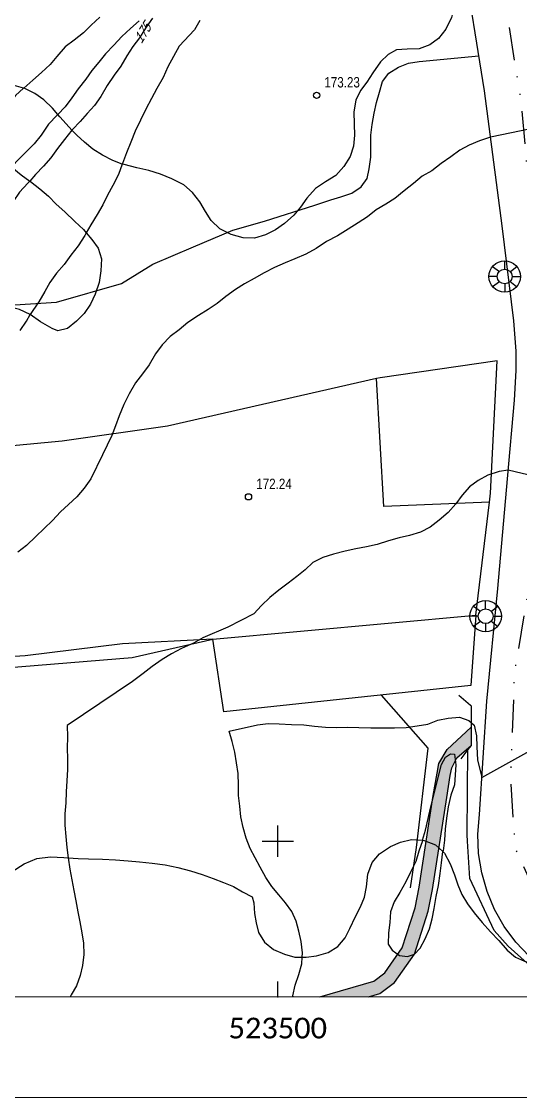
# Model space of a CAD drawing. Header units: metres. Extents: x 523239 to 523998, y 4669208 to 4669802.
# Drawn here: x 523475.3 to 523523.3, y 4669275.3 to 4669378.9 of the extents above; entities that cross this region are included whole.
import ezdxf
from ezdxf.enums import TextEntityAlignment as Align

# ---------------------------------------------------------------- set-up
doc = ezdxf.new("R2010")
doc.units = ezdxf.units.M
doc.header["$MEASUREMENT"] = 0
doc.header["$PDSIZE"] = -1
doc.linetypes.add('MORSE_D', pattern=[31.75, 12.7, -6.35, 0, -6.35, 0, -6.35])
for name, color, linetype in [('031006 Cota terreno', 9, 'Continuous'), ('032011 Curva cada 1 m', 40, 'Continuous'), ('032015 Curva cada 5 m', 34, 'Continuous'), ('032022 Curva cada 1 m de baja fiabilidad', 40, 'Continuous'), ('032023 Curva cada 5 m de baja fiabilidad', 34, 'Continuous'), ('033006 Texto cota terreno', 9, 'Continuous'), ('033015 Texto curva maestra', 42, 'Continuous'), ('042014 Rio baja fiabilidad', 142, 'Continuous'), ('052016 Cobertizo', 7, 'Continuous'), ('072001 Borde aglomerado u hormigon', 7, 'Continuous'), ('072010 Obra fabrica', 1, 'Continuous'), ('082001 Valla Alambrada', 7, 'ALAMBRADA'), ('082004 Linde', 3, 'Continuous'), ('082009 Linde Antigua', 104, 'Continuous'), ('102002 Zona arbolada', 3, 'MASA'), ('141001 Farola baculo', 7, 'Continuous'), ('202001 Eje Calle', 254, 'MORSE_D'), ('990001 Sombreados', 7, 'Continuous'), ('992007 Cuadricula', 7, 'Continuous'), ('993007 Textos cuadricula', 7, 'Continuous')]:
    doc.layers.add(name, color=color, linetype=linetype)
doc.layers.add('992006 Lineas cajetin', color=7, linetype='Continuous', lineweight=0)
doc.styles.add('Legend', font='calibri.ttf')
doc.styles.get("Standard").update_dxf_attribs({"font": 'arial.ttf'})
doc.linetypes.add('ALAMBRADA', pattern='A,3,[131,GEOGRAMA.SHX,S=0.5,R=0,X=0,Y=0],3', length=6)
doc.linetypes.add('MASA', pattern='A,0.0001,[130,GEOGRAMA.SHX,S=0.5,R=180,X=0,Y=0],-2.9', length=2.9001)

# ---------------------------------------------------------------- blocks, each defined once
blk = doc.blocks.new('COTAP')
at = {"color": 0}
blk.add_circle((0, 0), 0.3, dxfattribs=at)
blk = doc.blocks.new('FAROLAG')
at = {"color": 0}
for p, q in [((0, 0.71), (0, 1.51)), ((-0.71, 0), (-1.51, 0)), ((-1.17, 0.96), (-0.51, 0.49)), ((1.17, 0.95), (0.55, 0.45)), ((0.71, 0), (1.51, 0)), ((-1.17, -0.95), (-0.51, -0.48)), ((0, -0.71), (0, -1.51)), ((1.13, -1), (0.51, -0.49))]:
    blk.add_line(p, q, dxfattribs=at)
for radius in [1.51, 0.71]:
    blk.add_circle((0, 0), radius, dxfattribs=at)

msp = doc.modelspace()

# ---------------------------------------------------------------- hatches: boundary and pattern name
at = {"layer": '990001 Sombreados'}
msp.add_hatch(color=4, dxfattribs=at).paths.add_polyline_path([(523504.06, 4669285), (523509.23, 4669286.51), (523510.29, 4669287.31), (523511.96, 4669289.71), (523513.22, 4669293.57), (523513.61, 4669295.55), (523514.96, 4669304.39), (523515.32, 4669306.55), (523515.49, 4669307.46), (523516.3, 4669308.83), (523518.61, 4669310.98), (523518.61, 4669310.71), (523518.61, 4669309.19), (523517.22, 4669308.02), (523516.74, 4669307.04), (523516.6, 4669306.32), (523516.25, 4669304.19), (523514.89, 4669295.33), (523514.48, 4669293.24), (523513.14, 4669289.12), (523511.24, 4669286.39), (523509.82, 4669285.32), (523508.72, 4669285)], flags=0)

# ---------------------------------------------------------------- linework, layer by layer
at = {"layer": '032011 Curva cada 1 m'}
for points, elevation in [([(523475.55, 4669372.48), (523474.77, 4669371.79), (523474.11, 4669370.96), (523473.34, 4669370.18), (523472.6, 4669369.37), (523471.85, 4669368.59), (523470.92, 4669367.85), (523470.79, 4669367.75)], 177), ([(523478.84, 4669369.96), (523478.78, 4669369.9), (523477.94, 4669369.03), (523477.22, 4669367.96), (523476.55, 4669367.14), (523475.75, 4669366.32), (523474.9, 4669365.45), (523474.37, 4669364.88)], 176), ([(523525.27, 4669368.76), (523520.47, 4669367.76), (523519.42, 4669367.42), (523518.41, 4669366.99), (523517.52, 4669366.52), (523516.65, 4669365.86), (523515.72, 4669365.23), (523514.82, 4669364.54), (523513.9, 4669364.01), (523513.07, 4669363.31), (523512.17, 4669362.59), (523511.25, 4669361.86), (523510.4, 4669361.32), (523509.48, 4669360.78), (523508.64, 4669360.11), (523507.73, 4669359.51), (523506.76, 4669358.9), (523505.76, 4669358.27), (523504.7, 4669357.71), (523503.69, 4669357.04), (523502.69, 4669356.49), (523501.64, 4669356.05), (523500.71, 4669355.67), (523499.67, 4669355.21), (523498.68, 4669354.7), (523497.74, 4669354.16), (523496.79, 4669353.64), (523495.92, 4669353.1), (523495.01, 4669352.44), (523494.17, 4669351.75), (523493.3, 4669351.18), (523492.37, 4669350.59), (523491.35, 4669349.94), (523490.5, 4669349.22), (523489.65, 4669348.59), (523488.88, 4669347.76), (523488.25, 4669346.92), (523487.61, 4669345.85), (523486.97, 4669344.97), (523486.32, 4669344.11), (523485.69, 4669343.06), (523485.18, 4669342.04), (523484.75, 4669340.93), (523484.39, 4669339.98), (523484.04, 4669339.04), (523483.14, 4669337.19), (523482.01, 4669334.89), (523481.37, 4669333.97), (523480.65, 4669333.14), (523479.88, 4669332.42), (523479.11, 4669331.71), (523478.34, 4669330.88), (523477.53, 4669330.1), (523476.71, 4669329.32), (523475.83, 4669328.46), (523474.99, 4669327.82)], 173), ([(523485.03, 4669365.18), (523484.66, 4669364.17), (523484.12, 4669363.1), (523483.62, 4669362.18), (523483.17, 4669361.26), (523482.63, 4669360.33), (523482.01, 4669359.33), (523481.57, 4669358.56)], 174), ([(523475.22, 4669349.17), (523475.83, 4669350.06), (523476.19, 4669350.69)], 174), ([(523527.97, 4669334.34), (523522.18, 4669335.72), (523521.29, 4669335.57), (523520.21, 4669335.24), (523519.27, 4669334.7), (523518.44, 4669334.12), (523517.73, 4669333.29), (523517.12, 4669332.48), (523516.38, 4669331.65), (523515.52, 4669330.9), (523514.65, 4669330.23), (523513.73, 4669329.74), (523512.68, 4669329.41), (523511.67, 4669329.19), (523510.65, 4669328.9), (523509.57, 4669328.54), (523508.52, 4669328.32), (523507.52, 4669328.15), (523506.49, 4669327.9), (523505.37, 4669327.61), (523504.33, 4669327.31), (523503.38, 4669326.82), (523502.62, 4669326.1), (523501.82, 4669325.47), (523501, 4669324.82), (523500.1, 4669324.15), (523499.23, 4669323.45), (523498.43, 4669322.67), (523497.69, 4669321.89), (523495.19, 4669320.58), (523492.79, 4669319.56), (523491.89, 4669319.07), (523490.74, 4669318.55), (523489.78, 4669318.04), (523488.88, 4669317.49), (523487.93, 4669316.8), (523487.04, 4669316.14), (523486.03, 4669315.35), (523479.75, 4669311.13), (523479.78, 4669310.04), (523479.75, 4669308.96), (523479.76, 4669307.91), (523479.76, 4669306.9), (523479.7, 4669305.81), (523479.64, 4669304.74), (523479.6, 4669303.7), (523479.52, 4669302.61), (523479.52, 4669301.52), (523479.61, 4669300.45), (523479.71, 4669299.38), (523479.83, 4669298.38)], 172), ([(523502.34, 4669288.82), (523502.37, 4669289.25), (523502.25, 4669290.32), (523502.04, 4669291.33), (523501.77, 4669292.29), (523501.35, 4669293.23), (523500.75, 4669294.06), (523500.09, 4669294.84), (523499.44, 4669295.63), (523498.85, 4669296.51), (523498.3, 4669297.48), (523497.82, 4669298.38), (523497.34, 4669299.3), (523496.95, 4669300.28), (523496.67, 4669301.3), (523496.46, 4669302.34), (523496.34, 4669303.35), (523496.23, 4669304.38), (523496.22, 4669305.4), (523496.19, 4669306.51), (523496.04, 4669307.55), (523495.86, 4669308.57), (523495.6, 4669309.58), (523495.33, 4669310.59), (523498.04, 4669311.2), (523499.09, 4669311.33), (523500.14, 4669311.29), (523501.32, 4669311.24), (523502.5, 4669311.18), (523503.52, 4669311.07), (523504.6, 4669310.98), (523505.67, 4669310.95), (523506.75, 4669310.98), (523507.79, 4669310.94), (523508.95, 4669310.91), (523510.08, 4669310.92), (523511.23, 4669310.92), (523512.34, 4669310.93), (523513.42, 4669311.1), (523514.44, 4669311.27), (523515.41, 4669311.63), (523516.39, 4669311.84), (523517.49, 4669311.92), (523518.38, 4669311.61), (523518.88, 4669311.15), (523519.13, 4669310.15), (523519.14, 4669309.08), (523519.23, 4669307.84), (523519.64, 4669306.11), (523525.4, 4669309.34)], 171)]:
    msp.add_lwpolyline(points, dxfattribs=dict(at, elevation=elevation))
at = {"layer": '032015 Curva cada 5 m'}
for points, elevation in [([(523480.2, 4669368.43), (523479.48, 4669367.55), (523478.82, 4669366.69), (523478.16, 4669365.78), (523477.47, 4669364.97), (523476.7, 4669364.16), (523476.14, 4669363.53)], 175), ([(523513.94, 4669300.08), (523514.22, 4669301.06), (523514.48, 4669302.18), (523514.68, 4669303.18), (523515.75, 4669307.39), (523516.13, 4669308.09), (523516.63, 4669308.41), (523516.99, 4669308.37), (523517.14, 4669307.35), (523516.99, 4669305.41), (523516.64, 4669304.42), (523516.39, 4669303.3), (523516.22, 4669302.22), (523516.1, 4669301.14), (523516.03, 4669300.09), (523515.9, 4669299.05), (523515.89, 4669298.99)], 170)]:
    msp.add_lwpolyline(points, dxfattribs=dict(at, elevation=elevation))
at = {"layer": '032022 Curva cada 1 m de baja fiabilidad'}
for points, elevation in [([(523482.87, 4669379.32), (523482.03, 4669378.54), (523481.31, 4669377.82), (523480.42, 4669377.12), (523479.54, 4669376.47), (523478.75, 4669375.54), (523478.1, 4669374.75), (523477.28, 4669374), (523476.44, 4669373.25), (523475.57, 4669372.5), (523475.55, 4669372.48)], 177), ([(523486.65, 4669378.98), (523485.84, 4669378.23), (523484.98, 4669377.45), (523484.23, 4669376.63), (523483.44, 4669375.79), (523482.77, 4669374.99), (523482.11, 4669374.17), (523481.52, 4669373.35), (523480.78, 4669372.43), (523480.17, 4669371.54), (523479.53, 4669370.69), (523478.84, 4669369.96)], 176), ([(523492.49, 4669379), (523491.99, 4669378.1), (523490.5, 4669376.54), (523489.43, 4669374.53), (523488.96, 4669373.51), (523488.36, 4669372.44), (523487.85, 4669371.5), (523487.29, 4669370.47), (523486.78, 4669369.39), (523486.28, 4669368.35), (523485.87, 4669367.28), (523485.45, 4669366.25), (523485.06, 4669365.24), (523485.03, 4669365.18)], 174), ([(523481.57, 4669358.56), (523481.42, 4669358.29), (523480.81, 4669357.32), (523480.09, 4669356.42), (523479.45, 4669355.51), (523478.72, 4669354.67), (523478.08, 4669353.78), (523477.59, 4669352.9), (523477.01, 4669351.93), (523476.44, 4669351.09), (523476.19, 4669350.69)], 174), ([(523479.83, 4669298.38), (523479.99, 4669297.31), (523480.17, 4669296.26), (523480.37, 4669295.25), (523480.56, 4669294.25), (523480.75, 4669293.2), (523480.97, 4669292.22), (523481.16, 4669291.17), (523481.3, 4669290.16), (523481.33, 4669289.09), (523481.21, 4669288.04), (523481, 4669287.06), (523480.64, 4669286.08), (523480.13, 4669285.19), (523480.01, 4669285)], 172), ([(523501.47, 4669285), (523501.46, 4669285.1), (523501.68, 4669286.12), (523502.04, 4669287.15), (523502.3, 4669288.19), (523502.34, 4669288.82)], 171)]:
    msp.add_lwpolyline(points, dxfattribs=dict(at, elevation=elevation))
at = {"layer": '032023 Curva cada 5 m de baja fiabilidad'}
for points, elevation in [([(523487.95, 4669379.21), (523487.33, 4669378.36), (523486.69, 4669377.34), (523486.05, 4669376.48), (523485.47, 4669375.6), (523484.91, 4669374.61), (523484.25, 4669373.74), (523483.58, 4669372.75), (523482.97, 4669371.69), (523482.36, 4669370.83), (523481.67, 4669370.04), (523480.98, 4669369.27), (523480.26, 4669368.5), (523480.2, 4669368.43)], 175), ([(523476.14, 4669363.53), (523475.96, 4669363.33), (523475.16, 4669362.47), (523474.54, 4669361.56), (523473.82, 4669360.65), (523473.14, 4669359.84), (523471.57, 4669357.55), (523470.16, 4669355.75), (523469.46, 4669354.89), (523468.6, 4669354.06), (523467.75, 4669353.43), (523466.96, 4669352.74), (523466.15, 4669351.86), (523465.46, 4669351.1), (523465.1, 4669350.5)], 175), ([(523513.94, 4669300.08), (523513.93, 4669300.04), (523513.57, 4669299.04), (523513.28, 4669298.03), (523512.79, 4669297.06), (523512.31, 4669296.09), (523511.75, 4669295.05), (523511.2, 4669294.17), (523510.84, 4669293.19), (523510.78, 4669292.15), (523510.66, 4669291.16), (523510.63, 4669290.09), (523510.99, 4669289.51), (523511.72, 4669289), (523512.47, 4669288.88), (523513.14, 4669289.12), (523513.69, 4669289.68), (523514.19, 4669290.58), (523514.59, 4669291.54), (523514.84, 4669292.53), (523515.04, 4669293.51), (523515.25, 4669294.66), (523515.45, 4669295.74), (523515.62, 4669296.87), (523515.75, 4669297.91), (523515.89, 4669298.99)], 170)]:
    msp.add_lwpolyline(points, dxfattribs=dict(at, elevation=elevation))
at = {"layer": '042014 Rio baja fiabilidad', "flags": 128}
for points in [[(523504.06, 4669285), (523509.23, 4669286.51), (523510.29, 4669287.31), (523511.96, 4669289.71), (523513.22, 4669293.57), (523513.61, 4669295.55), (523514.96, 4669304.39), (523515.32, 4669306.55), (523515.49, 4669307.46), (523516.3, 4669308.83), (523518.61, 4669310.98)], [(523508.72, 4669285), (523509.82, 4669285.32), (523511.24, 4669286.39), (523513.14, 4669289.12), (523514.48, 4669293.24), (523514.89, 4669295.33), (523516.25, 4669304.19), (523516.6, 4669306.32), (523516.74, 4669307.04), (523517.22, 4669308.02), (523518.61, 4669309.19)]]:
    msp.add_lwpolyline(points, dxfattribs=at)
at = {"layer": '052016 Cobertizo', "flags": 128}
msp.add_lwpolyline([(523493.74, 4669319.43), (523519.05, 4669321.76), (523518.56, 4669314.97), (523494.8, 4669312.44), (523493.74, 4669319.43)], dxfattribs=at)
at = {"layer": '072001 Borde aglomerado u hormigon', "flags": 128}
msp.add_lwpolyline([(523530.57, 4669285), (523528.93, 4669285.9), (523527.24, 4669286.71), (523525.65, 4669287.72), (523524.2, 4669288.91), (523522.91, 4669290.27), (523521.79, 4669291.77), (523520.86, 4669293.4), (523520.13, 4669295.14), (523519.62, 4669296.94), (523519.32, 4669298.8), (523519.26, 4669300.68), (523519.42, 4669302.55), (523520.1, 4669313.46), (523521.16, 4669324.32), (523522.1, 4669334.88), (523522.78, 4669342.45), (523522.94, 4669345.29), (523522.93, 4669347.16), (523522.71, 4669350.09), (523521.58, 4669359.23), (523519.89, 4669372.23), (523517.81, 4669385.23)], dxfattribs=at)
at = {"layer": '072010 Obra fabrica', "flags": 128}
msp.add_lwpolyline([(523517.42, 4669314.06), (523518.53, 4669313.09), (523518.6, 4669313.02), (523518.61, 4669310.72), (523518.61, 4669310.71), (523518.61, 4669309.19), (523518.3, 4669308.81), (523517.6, 4669307.93)], dxfattribs=at)
at = {"layer": '082001 Valla Alambrada', "flags": 128}
for points in [[(523520.37, 4669332.64), (523520.47, 4669333.5), (523521.12, 4669346.25), (523509.85, 4669344.6), (523509.49, 4669344.52)], [(523509.49, 4669344.52), (523489.38, 4669339.93), (523479.27, 4669338.51), (523469.69, 4669337.6), (523459.81, 4669336.92), (523450.76, 4669318.04)], [(523520.37, 4669332.64), (523510.2, 4669332.21), (523509.49, 4669344.52)], [(523519.05, 4669321.76), (523520.37, 4669332.64)], [(523397.14, 4669285), (523388.99, 4669288.01), (523390.47, 4669293.93), (523393.51, 4669305.96), (523394.75, 4669310.93), (523410.95, 4669323.59), (523424.04, 4669322.13), (523445.17, 4669313.97), (523450.71, 4669315.92), (523469.05, 4669316.31), (523485.98, 4669317.69), (523493.74, 4669319.43), (523485.06, 4669318.99), (523475.71, 4669317.82), (523464.67, 4669317.17), (523450.76, 4669318.04)], [(523509.95, 4669314.05), (523514.45, 4669308.96), (523513.32, 4669299.37), (523512.75, 4669295.51)]]:
    msp.add_lwpolyline(points, dxfattribs=at)
at = {"layer": '082004 Linde', "flags": 128}
msp.add_lwpolyline([(523471.16, 4669351.41), (523478.72, 4669351.89), (523484.95, 4669353.67), (523487.98, 4669355.54), (523491.88, 4669357.22), (523495.67, 4669358.81), (523498.71, 4669359.68), (523503.56, 4669361.23), (523505.1, 4669361.74), (523506.08, 4669362.02), (523507.11, 4669362.38), (523508.03, 4669362.98), (523508.59, 4669363.79), (523508.8, 4669364.72), (523508.96, 4669365.83), (523508.94, 4669366.9), (523508.95, 4669367.97), (523509.09, 4669368.98), (523509.28, 4669370.07), (523509.5, 4669371.1), (523509.8, 4669372.09), (523510.09, 4669373.11), (523510.7, 4669373.94), (523511.6, 4669374.52), (523512.57, 4669374.88), (523513.6, 4669375.05), (523519.35, 4669375.61)], dxfattribs=at)
at = {"layer": '082009 Linde Antigua', "flags": 128}
msp.add_lwpolyline([(523528.45, 4669285), (523528.11, 4669285.21), (523524.01, 4669288.25), (523522.17, 4669289.89), (523520.82, 4669291.41), (523518.47, 4669296.41), (523518.26, 4669300), (523518.23, 4669300.61), (523518.3, 4669308.81)], dxfattribs=at)
at = {"layer": '102002 Zona arbolada', "flags": 128}
for points in [[(523447.57, 4669379.7), (523446.4, 4669380.05), (523446.13, 4669380.21), (523445.55, 4669380.59), (523444.9, 4669381.4), (523444.71, 4669382.17), (523444.92, 4669383.11), (523445.39, 4669383.65), (523446, 4669383.81), (523447.05, 4669383.83), (523448.07, 4669384.22), (523449, 4669384.92), (523449.46, 4669385.22), (523449.93, 4669385.53), (523450.92, 4669386), (523452.05, 4669386.2), (523453.24, 4669386.24), (523454.28, 4669386.26), (523455.06, 4669386.22), (523455.31, 4669386.21), (523456.31, 4669386.22), (523457.25, 4669386.56), (523458.1, 4669387.1), (523459.02, 4669387.64), (523459.91, 4669388.24), (523460.83, 4669388.94), (523461.61, 4669389.62), (523462.48, 4669390.24), (523463.44, 4669390.66), (523464.5, 4669391.07), (523465.58, 4669391.46), (523466.52, 4669391.92), (523467.4, 4669392.39), (523468.4, 4669393), (523468.57, 4669393.15), (523469.35, 4669393.81), (523470.14, 4669394.6), (523470.91, 4669395.37), (523471.68, 4669396.16), (523472.6, 4669396.91), (523473.52, 4669397.38), (523474.18, 4669397.32), (523475.15, 4669396.98), (523476.06, 4669396.36), (523476.8, 4669395.88), (523476.94, 4669395.8), (523477.83, 4669395.14), (523478.71, 4669394.32), (523479.37, 4669393.45), (523479.78, 4669392.42), (523480.01, 4669391.42), (523480.14, 4669390.41), (523480.31, 4669389.38), (523480.77, 4669388.7), (523481.64, 4669388.11), (523482.71, 4669387.78), (523483.78, 4669387.51), (523484.29, 4669387.41), (523484.94, 4669387.29), (523486.01, 4669387.37), (523486.78, 4669387.81), (523487.34, 4669388.54), (523488.13, 4669389.4), (523488.99, 4669390.12), (523489.81, 4669390.86), (523490.58, 4669391.67), (523491.07, 4669392.55), (523491.3, 4669393.57), (523491.19, 4669394.68), (523490.96, 4669395.68), (523490.86, 4669396.05), (523490.68, 4669396.81), (523490.53, 4669397.86), (523490.4, 4669398.99), (523490.25, 4669400.08), (523490.08, 4669401.3), (523490.06, 4669402.45), (523490.18, 4669403.52), (523490.36, 4669404.6), (523490.71, 4669405.57), (523491.27, 4669406.56), (523491.93, 4669407.53), (523492.68, 4669408.38), (523493.68, 4669408.88), (523494.86, 4669409.08), (523495.57, 4669409), (523496.01, 4669408.96), (523497.14, 4669408.57), (523498.16, 4669407.98), (523499.12, 4669407.45), (523499.88, 4669406.63), (523500.58, 4669405.84), (523501.42, 4669405.41), (523502.29, 4669405.33), (523502.36, 4669405.33), (523503.52, 4669405.48), (523504.48, 4669405.67), (523504.52, 4669405.68), (523505.54, 4669405.9), (523506.57, 4669405.81), (523507.47, 4669405.39), (523507.81, 4669405.2), (523508.44, 4669404.86), (523509.21, 4669404.23), (523509.35, 4669404.12), (523510.04, 4669403.2), (523510.13, 4669402.38), (523509.78, 4669401.46), (523509.09, 4669400.6), (523508.35, 4669399.72), (523507.72, 4669398.78), (523507.16, 4669397.86), (523506.6, 4669396.95), (523505.97, 4669396.14), (523505.83, 4669395.97), (523505.25, 4669395.26), (523504.53, 4669394.49), (523503.8, 4669393.74), (523503.03, 4669392.83), (523502.28, 4669391.99), (523501.58, 4669391.14), (523501.62, 4669390.46), (523501.69, 4669390.33), (523502.08, 4669389.74), (523502.94, 4669389.02), (523503.73, 4669388.89), (523504.86, 4669388.9), (523505.88, 4669388.92), (523506.91, 4669389.02), (523508.14, 4669389.23), (523509.25, 4669389.43), (523510.37, 4669389.57), (523511.43, 4669389.49), (523512.44, 4669389.21), (523513.29, 4669388.68), (523514.19, 4669388.05), (523515.01, 4669387.47), (523515.74, 4669386.73), (523516.51, 4669385.77), (523517.08, 4669384.64), (523517.31, 4669383.56), (523517.35, 4669382.41), (523517.19, 4669381.29), (523516.98, 4669380.31), (523516.7, 4669379.29), (523516.17, 4669378.15), (523515.46, 4669377.26), (523514.64, 4669376.64), (523513.61, 4669376.27), (523512.46, 4669376.25), (523511.41, 4669376.16), (523510.61, 4669375.72), (523509.87, 4669375.01), (523509.14, 4669373.95), (523508.58, 4669373.06), (523507.97, 4669372.27), (523507.51, 4669371.33), (523507.32, 4669370.21), (523507.34, 4669369.03), (523507.38, 4669367.95), (523507.27, 4669366.9), (523506.97, 4669365.91), (523506.34, 4669364.94), (523505.59, 4669364.08), (523504.6, 4669363.46), (523503.62, 4669362.81), (523502.8, 4669361.9), (523502.17, 4669361.04), (523501.53, 4669360.25), (523500.66, 4669359.45), (523499.79, 4669358.85), (523498.81, 4669358.38), (523497.76, 4669358.05), (523496.66, 4669358.08), (523495.53, 4669358.41), (523494.44, 4669358.95), (523493.58, 4669359.73), (523493.06, 4669360.6), (523492.51, 4669361.53), (523491.81, 4669362.43), (523490.95, 4669363.19), (523489.82, 4669363.76), (523488.73, 4669364.2), (523487.58, 4669364.55), (523486.45, 4669364.82), (523485.22, 4669365.12), (523485.03, 4669365.18), (523484.12, 4669365.52), (523483.12, 4669366.03), (523482.21, 4669366.62), (523481.41, 4669367.3), (523480.65, 4669367.97), (523480.2, 4669368.43), (523479.92, 4669368.73), (523479.04, 4669369.74), (523478.84, 4669369.96), (523478.33, 4669370.55), (523477.49, 4669371.37), (523476.64, 4669371.98), (523475.65, 4669372.46), (523475.55, 4669372.48), (523474.65, 4669372.73), (523473.68, 4669372.64), (523472.65, 4669372.19), (523471.78, 4669371.37), (523471.14, 4669370.47), (523470.66, 4669369.48), (523470.55, 4669368.48), (523470.79, 4669367.75), (523470.83, 4669367.65), (523471.59, 4669366.86), (523472.47, 4669366.22), (523473.42, 4669365.52), (523474.37, 4669364.88), (523474.4, 4669364.87), (523475.32, 4669364.15), (523476.14, 4669363.53), (523476.2, 4669363.49), (523477.12, 4669362.79), (523477.93, 4669362.08), (523478.69, 4669361.31), (523479.52, 4669360.57), (523480.48, 4669359.65), (523481.31, 4669358.88), (523481.57, 4669358.56), (523482.12, 4669357.91), (523482.72, 4669357.08), (523483.05, 4669356.06), (523482.99, 4669354.89), (523482.8, 4669353.78), (523482.43, 4669352.66), (523481.99, 4669351.69), (523481.38, 4669350.78), (523480.64, 4669350.04), (523479.78, 4669349.34), (523478.85, 4669349.12), (523478.28, 4669349.35), (523477.16, 4669349.99), (523476.19, 4669350.69), (523475.15, 4669351.19), (523474.1, 4669351.44), (523472.94, 4669351.33), (523471.88, 4669350.79), (523470.94, 4669350.27), (523470.07, 4669349.75), (523469.17, 4669349.27), (523468.13, 4669349.01), (523467.23, 4669349.18), (523466.14, 4669349.65), (523465.28, 4669350.27), (523465.1, 4669350.5), (523464.67, 4669351.11), (523463.85, 4669352.01), (523463.12, 4669352.83), (523462.85, 4669353.12), (523462.44, 4669353.59), (523461.57, 4669354.33), (523460.55, 4669354.7), (523459.5, 4669354.79), (523458.27, 4669354.88), (523457.96, 4669354.92), (523457.04, 4669355.05), (523456.02, 4669355.16), (523454.97, 4669355.36), (523454, 4669355.62), (523452.9, 4669355.87), (523451.78, 4669356.08), (523451.31, 4669356.22), (523450.76, 4669356.4), (523449.69, 4669356.76), (523448.59, 4669357.24), (523447.67, 4669357.74), (523446.71, 4669358.36), (523445.89, 4669359.07), (523445.56, 4669359.52), (523445.25, 4669359.96), (523445.04, 4669361.06), (523445.23, 4669361.95), (523445.71, 4669362.84), (523446.46, 4669364.7), (523446.94, 4669365.77), (523447.39, 4669366.71), (523447.43, 4669366.79), (523447.92, 4669367.69), (523448.41, 4669368.68), (523448.86, 4669369.6), (523449.37, 4669370.67), (523449.87, 4669371.6), (523450.43, 4669372.52), (523451.04, 4669373.48), (523451.63, 4669374.48), (523451.97, 4669375.5), (523451.79, 4669376.16), (523449.07, 4669378.41), (523449.08, 4669378.43), (523447.57, 4669379.7)], [(523383.23, 4669285), (523383.25, 4669285.01), (523383.73, 4669285.27), (523384.54, 4669285.9), (523385.24, 4669286.61), (523385.96, 4669287.36), (523386.65, 4669288.13), (523387.31, 4669288.93), (523387.97, 4669289.73), (523388.71, 4669290.41), (523389.65, 4669290.93), (523390.72, 4669291.05), (523391.67, 4669290.75), (523392.27, 4669290.18), (523392.81, 4669289.2), (523393.33, 4669288.26), (523394.04, 4669287.34), (523394.85, 4669286.64), (523395.71, 4669286.35), (523396.76, 4669286.33), (523397.77, 4669286.51), (523398.92, 4669286.82), (523400.08, 4669287.14), (523401.29, 4669287.39), (523401.39, 4669287.4), (523402.58, 4669287.62), (523404.12, 4669287.91), (523405.1, 4669288.13), (523406.2, 4669288.45), (523407.02, 4669289.1), (523406.98, 4669289.5), (523406.59, 4669290.18), (523406.5, 4669290.35), (523406.06, 4669291.27), (523406.06, 4669292.36), (523406.48, 4669293.06), (523407.17, 4669293.78), (523408.05, 4669294.57), (523409.04, 4669295.4), (523410.09, 4669296.24), (523411.16, 4669297.06), (523412.29, 4669297.84), (523413.79, 4669298.68), (523414.97, 4669299.2), (523416.06, 4669299.56), (523417.17, 4669299.79), (523417.32, 4669299.83), (523418.51, 4669299.98), (523419.61, 4669299.98), (523420.63, 4669299.84), (523421.63, 4669299.36), (523422.24, 4669298.64), (523422.68, 4669297.72), (523423.17, 4669296.71), (523423.72, 4669295.88), (523423.83, 4669295.74), (523424.59, 4669294.87), (523425.3, 4669294.15), (523426.11, 4669293.45), (523427, 4669292.8), (523427.97, 4669292.2), (523428.96, 4669291.64), (523430.15, 4669291.04), (523431.11, 4669290.69), (523432.24, 4669290.6), (523433.41, 4669290.88), (523434.61, 4669291.3), (523435.8, 4669291.46), (523436.94, 4669291.21), (523438.17, 4669290.76), (523439.43, 4669290.41), (523440.58, 4669290.39), (523441.86, 4669290.66), (523443.14, 4669291.07), (523444.42, 4669291.46), (523445.31, 4669291.65), (523445.77, 4669291.76), (523446.78, 4669291.95), (523448.12, 4669292.17), (523449.11, 4669292.26), (523450.48, 4669292.3), (523451.79, 4669292.31), (523453.06, 4669292.33), (523454.34, 4669292.36), (523455.67, 4669292.46), (523456.91, 4669292.6), (523457.91, 4669292.75), (523458.91, 4669292.92), (523460.34, 4669293.14), (523461.46, 4669293.3), (523462.66, 4669293.47), (523463.35, 4669293.57), (523463.72, 4669293.63), (523464.98, 4669293.81), (523466.24, 4669294), (523467.54, 4669294.15), (523468.85, 4669294.3), (523470.2, 4669294.57), (523471.36, 4669295.01), (523472.53, 4669295.71), (523473.64, 4669296.5), (523474.46, 4669297.09), (523475.61, 4669297.82), (523476.83, 4669298.32), (523478.12, 4669298.47), (523479.41, 4669298.42), (523479.83, 4669298.38), (523480.78, 4669298.34), (523481.79, 4669298.3), (523483.12, 4669298.26), (523484.4, 4669298.19), (523485.61, 4669298.1), (523486.71, 4669298), (523487.93, 4669297.87), (523489.18, 4669297.7), (523490.39, 4669297.46), (523491.59, 4669297.15), (523492.72, 4669296.78), (523493.78, 4669296.4), (523494.79, 4669296.01), (523495.74, 4669295.62), (523496.62, 4669295.13), (523497.55, 4669294.62), (523497.68, 4669294.07), (523497.77, 4669293.03), (523497.91, 4669292.13), (523498.16, 4669291.2), (523498.71, 4669290.26), (523499.6, 4669289.58), (523500.65, 4669289.11), (523501.64, 4669288.82), (523502.34, 4669288.82), (523502.73, 4669288.82), (523503.73, 4669288.97), (523504.85, 4669289.29), (523505.77, 4669289.86), (523506.48, 4669290.68), (523506.94, 4669291.59), (523507.48, 4669292.74), (523507.95, 4669293.68), (523508.34, 4669294.61), (523508.55, 4669295.6), (523508.68, 4669296.83), (523509.07, 4669297.93), (523509.79, 4669298.76), (523510.86, 4669299.47), (523511.82, 4669299.91), (523512.88, 4669300.15), (523513.94, 4669300.08), (523514.1, 4669300.07), (523515.17, 4669299.65), (523515.89, 4669298.99), (523516.05, 4669298.85), (523516.59, 4669297.8), (523516.99, 4669296.74), (523517.31, 4669295.8), (523517.71, 4669294.87), (523518.24, 4669293.96), (523518.9, 4669293.08), (523519.65, 4669292.18), (523520.48, 4669291.28), (523521.28, 4669290.42), (523522.06, 4669289.51), (523522.86, 4669288.84), (523523.74, 4669288.44), (523524.29, 4669288.29), (523524.9, 4669288.19), (523525.79, 4669288.15), (523526.69, 4669288.21), (523527.58, 4669288.21), (523528.35, 4669288.14), (523529.29, 4669288), (523530.37, 4669287.79), (523531.49, 4669287.49), (523532.47, 4669287.14), (523533.43, 4669286.79), (523534.36, 4669286.5), (523535.31, 4669286.24), (523536.24, 4669286.05), (523537.46, 4669285.93), (523538.68, 4669285.96), (523539.68, 4669286.05), (523540.92, 4669286.23), (523542.17, 4669286.45), (523543.25, 4669286.6), (523544.46, 4669286.64), (523545.72, 4669286.56), (523547.16, 4669286.33), (523548.15, 4669286.08), (523549.24, 4669285.72), (523550.22, 4669285.35), (523551.03, 4669285)]]:
    msp.add_lwpolyline(points, dxfattribs=at)
at = {"layer": '202001 Eje Calle', "ltscale": 0.25, "flags": 128}
msp.add_lwpolyline([(523537.63, 4669285), (523530.38, 4669288.6), (523525.53, 4669293.4), (523522.85, 4669299.37), (523522.81, 4669300), (523522.42, 4669306.03), (523522.79, 4669316.21), (523524.53, 4669326.61), (523525.53, 4669334.29), (523525.53, 4669343.82), (523525.22, 4669351.79), (523524.23, 4669361.72), (523523.48, 4669370.87), (523522.11, 4669379.4), (523521.01, 4669387.82), (523519.53, 4669401.67), (523517.47, 4669410.51), (523514.86, 4669414.25), (523511.06, 4669416.99), (523506.09, 4669423.28), (523495.4, 4669437.31), (523487.5, 4669446.46), (523480.42, 4669454.16), (523470.34, 4669465.67), (523465.49, 4669470.22), (523461.26, 4669472.83), (523458.02, 4669473.89), (523454.04, 4669474.7), (523451.98, 4669474.52), (523449, 4669473.77), (523444.49, 4669469.23), (523434.1, 4669454.22), (523430.55, 4669448.5), (523428.12, 4669444.76), (523421.17, 4669436.5), (523417.75, 4669433.52), (523413.53, 4669431.15), (523400.78, 4669424.68), (523392.46, 4669420.97), (523387.18, 4669418.94), (523382.56, 4669416.7), (523380.32, 4669413.06), (523376.26, 4669403.67), (523371.22, 4669390.25), (523367.44, 4669382.83), (523364.36, 4669377.79), (523359.04, 4669369.94), (523354, 4669363.08), (523348.54, 4669357.19), (523344.2, 4669354.39), (523340.28, 4669353.13), (523337.06, 4669353.83), (523332.02, 4669356.35), (523328.8, 4669358.59), (523325.86, 4669361.4), (523323.89, 4669364.79), (523321.61, 4669369.72), (523319.26, 4669377.85), (523316.52, 4669385.22), (523313.48, 4669390.91), (523308.55, 4669395.62), (523303.95, 4669399.61), (523296.43, 4669404.7), (523293.09, 4669406.68), (523288.6, 4669411.54), (523284.5, 4669417.01), (523281.39, 4669422.64), (523280.25, 4669427.12), (523279.79, 4669432.89), (523281.24, 4669442.64), (523283.21, 4669453.66), (523284.28, 4669462.39), (523285.61, 4669467.18)], dxfattribs=at)
at = {"layer": '992006 Lineas cajetin'}
msp.add_lwpolyline([(523257.54, 4669797), (523992.55, 4669797), (523992.55, 4669275.32), (523257.54, 4669275.32)], close=True, dxfattribs=at)
msp.add_lwpolyline([(523975, 4669285), (523275, 4669285)], dxfattribs=at)
at = {"layer": '992007 Cuadricula'}
for points in [[(523500, 4669298.5), (523500, 4669301.5)], [(523498.5, 4669300), (523501.5, 4669300)], [(523500, 4669285), (523500, 4669286.5)]]:
    msp.add_lwpolyline(points, dxfattribs=at)
at = {"layer": '993007 Textos cuadricula'}
msp.add_point((523500, 4669285), dxfattribs=at)

# ---------------------------------------------------------------- block references
at = {"layer": '031006 Cota terreno'}
for p in [(523503.73, 4669371.8, 173.23), (523497.18, 4669333.14, 172.24)]:
    msp.add_blockref('COTAP', p, dxfattribs=at)
at = {"layer": '141001 Farola baculo'}
for p in [(523521.83, 4669354.35), (523520, 4669321.65)]:
    msp.add_blockref('FAROLAG', p, dxfattribs=at)

# ---------------------------------------------------------------- texts
at = {"layer": '033006 Texto cota terreno', "width": 0.8}
for s, p in [('173.23', (523504.48, 4669372.55, 173.23)), ('172.24', (523497.93, 4669333.89, 172.24))]:
    msp.add_text(s, height=1, dxfattribs=at).set_placement(p)
at = {"layer": '033015 Texto curva maestra', "oblique": 25, "width": 0.8}
msp.add_text('175', height=1, rotation=57.89, dxfattribs=at).set_placement((523486.96, 4669377.76, 175), align=Align.MIDDLE_CENTER)
at = {"layer": '993007 Textos cuadricula', "style": 'Legend'}
msp.add_text('523500', height=2, dxfattribs=at).set_placement((523500, 4669281), align=Align.CENTER)

doc.saveas('drawing.dxf')
